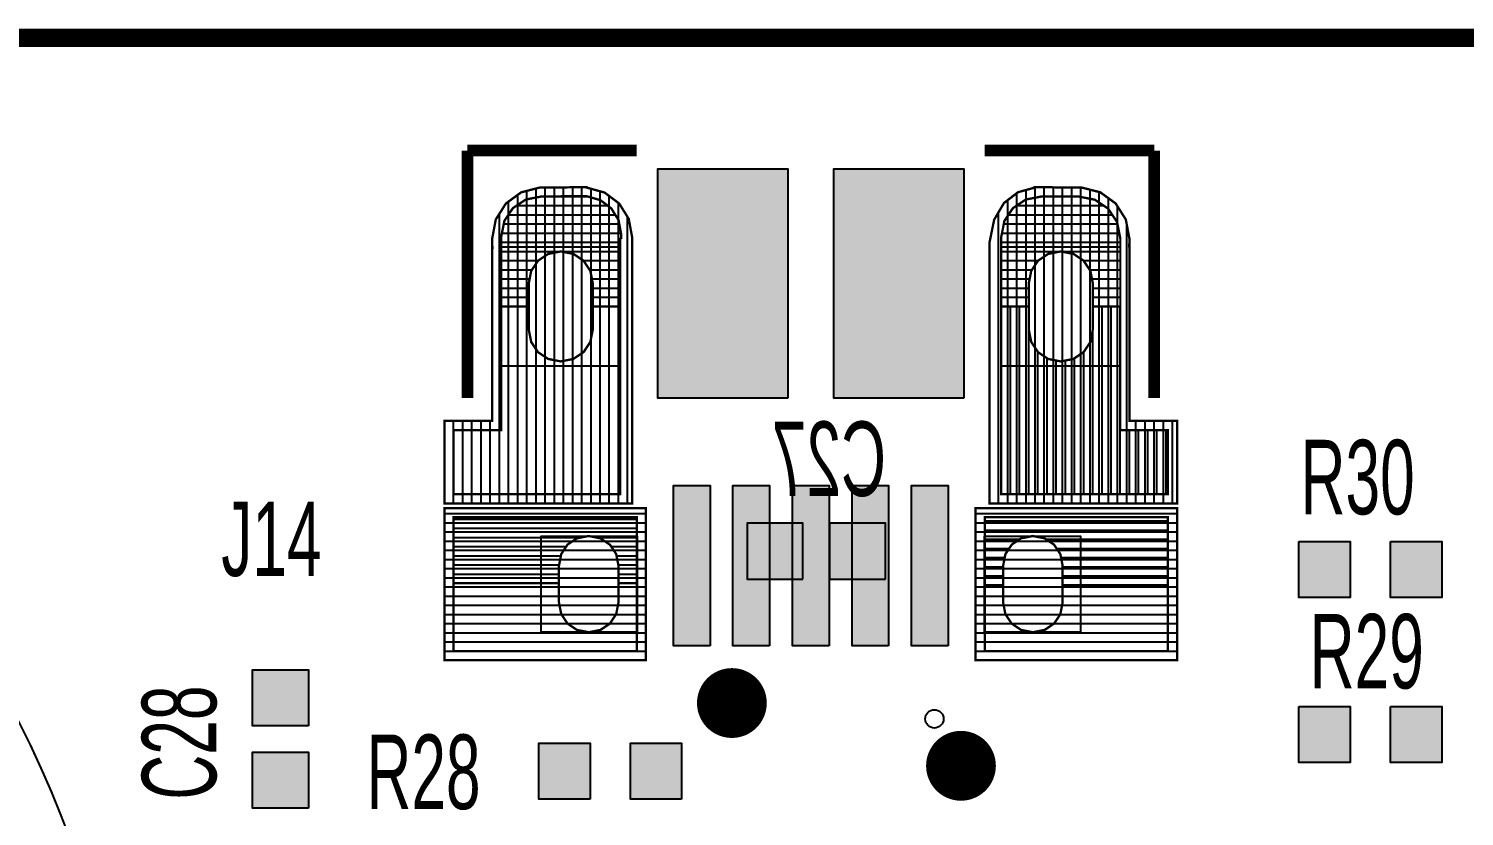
# Model space of a CAD drawing. Header units: inches. Extents: x -3.33 to 3.32, y -1.57 to 1.57.
# Drawn here: x 0.732 to 1.349, y 1.215 to 1.554 of the extents above; entities that cross this region are included whole.
import ezdxf

# ---------------------------------------------------------------- set-up
doc = ezdxf.new("R2010")
doc.units = ezdxf.units.IN
doc.layers.get('0').update_dxf_attribs({"linetype": 'CONTINUOUS'})

# ---------------------------------------------------------------- blocks, each defined once
blk = doc.blocks.new('RPAD')
blk.add_trace([(-0.5, -0.5), (-0.5, 0.5), (0.5, -0.5), (0.5, 0.5)])
blk = doc.blocks.new('EPAD')
at = {"const_width": 0.5}
blk.add_lwpolyline([(-0.25, 0, 1), (0.25, 0, 1)], format="xyb", close=True, dxfattribs=at)

msp = doc.modelspace()

# ---------------------------------------------------------------- linework, layer by layer
for points, const_width in [([(-3.329429, -1.564587), (3.31624, -1.564587), (3.31624, 1.549587), (-3.329429, 1.549587), (-3.329429, -1.564587)], 0.007874), ([(-3.329429, -1.564587), (3.31624, -1.564587), (3.31624, 1.549587), (-3.329429, 1.549587), (-3.329429, -1.564587)], 0.007874), ([(-3.329429, -1.564587), (3.31624, -1.564587), (3.31624, 1.549587), (-3.329429, 1.549587), (-3.329429, -1.564587)], 0.007874), ([(0.920177, 1.394862), (0.920177, 1.501161)], 0.005), ([(0.920177, 1.501161), (0.993012, 1.501161)], 0.005), ([(0.920177, 1.394862), (0.920177, 1.501161)], 0.005), ([(0.920177, 1.501161), (0.993012, 1.501161)], 0.005), ([(0.920177, 1.394862), (0.920177, 1.501161)], 0.005), ([(0.920177, 1.501161), (0.993012, 1.501161)], 0.005), ([(1.215453, 1.501161), (1.142618, 1.501161)], 0.005), ([(1.215453, 1.501161), (1.142618, 1.501161)], 0.005), ([(1.215453, 1.501161), (1.142618, 1.501161)], 0.005), ([(1.215453, 1.394862), (1.215453, 1.501161)], 0.005), ([(1.215453, 1.394862), (1.215453, 1.501161)], 0.005), ([(1.215453, 1.394862), (1.215453, 1.501161)], 0.005), ([(0.910335, 1.349587), (0.991043, 1.349587), (0.990954, 1.461798), (0.991043, 1.46376), (0.989553, 1.471828), (0.985428, 1.478465), (0.979188, 1.483141), (0.971352, 1.485324), (0.971358, 1.485413), (0.951539, 1.485362), (0.943311, 1.483241), (0.936739, 1.478456), (0.932383, 1.471575), (0.930807, 1.463169), (0.930859, 1.461657), (0.930807, 1.461791), (0.930807, 1.38502), (0.910335, 1.38502), (0.910335, 1.349587)], 0.001), ([(0.910335, 1.349587), (0.991043, 1.349587), (0.990954, 1.461798), (0.991043, 1.46376), (0.989553, 1.471828), (0.985428, 1.478465), (0.979188, 1.483141), (0.971352, 1.485324), (0.971358, 1.485413), (0.951539, 1.485362), (0.943311, 1.483241), (0.936739, 1.478456), (0.932383, 1.471575), (0.930807, 1.463169), (0.930859, 1.461657), (0.930807, 1.461791), (0.930807, 1.38502), (0.910335, 1.38502), (0.910335, 1.349587)], 0.001), ([(0.910335, 1.349587), (0.991043, 1.349587), (0.990954, 1.461798), (0.991043, 1.46376), (0.989553, 1.471828), (0.985428, 1.478465), (0.979188, 1.483141), (0.971352, 1.485324), (0.971358, 1.485413), (0.951539, 1.485362), (0.943311, 1.483241), (0.936739, 1.478456), (0.932383, 1.471575), (0.930807, 1.463169), (0.930859, 1.461657), (0.930807, 1.461791), (0.930807, 1.38502), (0.910335, 1.38502), (0.910335, 1.349587)], 0.001), ([(0.985925, 1.434232), (0.974114, 1.434232), (0.974114, 1.444075), (0.973051, 1.449498), (0.970131, 1.453871), (0.965758, 1.456791), (0.960335, 1.457854), (0.954912, 1.456791), (0.950538, 1.453871), (0.947618, 1.449498), (0.946555, 1.444075), (0.946555, 1.434232), (0.934744, 1.434232), (0.934744, 1.464244), (0.936107, 1.47103), (0.939783, 1.476499), (0.94527, 1.480148), (0.952067, 1.481476), (0.952067, 1.481476), (0.971368, 1.481597), (0.977321, 1.479909), (0.982059, 1.476336), (0.985189, 1.471279), (0.986319, 1.465138), (0.986243, 1.463553), (0.985925, 1.463366), (0.985925, 1.434232)], 0.001), ([(0.985925, 1.434232), (0.974114, 1.434232), (0.974114, 1.444075), (0.973051, 1.449498), (0.970131, 1.453871), (0.965758, 1.456791), (0.960335, 1.457854), (0.954912, 1.456791), (0.950538, 1.453871), (0.947618, 1.449498), (0.946555, 1.444075), (0.946555, 1.434232), (0.934744, 1.434232), (0.934744, 1.464244), (0.936107, 1.47103), (0.939783, 1.476499), (0.94527, 1.480148), (0.952067, 1.481476), (0.952067, 1.481476), (0.971368, 1.481597), (0.977321, 1.479909), (0.982059, 1.476336), (0.985189, 1.471279), (0.986319, 1.465138), (0.986243, 1.463553), (0.985925, 1.463366), (0.985925, 1.434232)], 0.001), ([(0.985925, 1.434232), (0.974114, 1.434232), (0.974114, 1.444075), (0.973051, 1.449498), (0.970131, 1.453871), (0.965758, 1.456791), (0.960335, 1.457854), (0.954912, 1.456791), (0.950538, 1.453871), (0.947618, 1.449498), (0.946555, 1.444075), (0.946555, 1.434232), (0.934744, 1.434232), (0.934744, 1.464244), (0.936107, 1.47103), (0.939783, 1.476499), (0.94527, 1.480148), (0.952067, 1.481476), (0.952067, 1.481476), (0.971368, 1.481597), (0.977321, 1.479909), (0.982059, 1.476336), (0.985189, 1.471279), (0.986319, 1.465138), (0.986243, 1.463553), (0.985925, 1.463366), (0.985925, 1.434232)], 0.001), ([(1.225295, 1.349587), (1.144587, 1.349587), (1.144672, 1.461835), (1.146643, 1.471481), (1.15086, 1.478659), (1.156894, 1.483297), (1.164315, 1.485328), (1.164272, 1.485413), (1.184053, 1.485364), (1.192294, 1.483254), (1.198879, 1.478469), (1.203243, 1.471583), (1.204823, 1.463169), (1.204774, 1.461695), (1.204823, 1.461791), (1.204823, 1.38502), (1.225295, 1.38502), (1.225295, 1.349587)], 0.001), ([(1.225295, 1.349587), (1.144587, 1.349587), (1.144672, 1.461835), (1.146643, 1.471481), (1.15086, 1.478659), (1.156894, 1.483297), (1.164315, 1.485328), (1.164272, 1.485413), (1.184053, 1.485364), (1.192294, 1.483254), (1.198879, 1.478469), (1.203243, 1.471583), (1.204823, 1.463169), (1.204774, 1.461695), (1.204823, 1.461791), (1.204823, 1.38502), (1.225295, 1.38502), (1.225295, 1.349587)], 0.001), ([(1.225295, 1.349587), (1.144587, 1.349587), (1.144672, 1.461835), (1.146643, 1.471481), (1.15086, 1.478659), (1.156894, 1.483297), (1.164315, 1.485328), (1.164272, 1.485413), (1.184053, 1.485364), (1.192294, 1.483254), (1.198879, 1.478469), (1.203243, 1.471583), (1.204823, 1.463169), (1.204774, 1.461695), (1.204823, 1.461791), (1.204823, 1.38502), (1.225295, 1.38502), (1.225295, 1.349587)], 0.001), ([(1.200886, 1.434232), (1.189075, 1.434232), (1.189075, 1.444075), (1.188012, 1.449498), (1.185092, 1.453871), (1.180718, 1.456791), (1.175295, 1.457854), (1.169872, 1.456791), (1.165499, 1.453871), (1.162579, 1.449498), (1.161516, 1.444075), (1.161516, 1.434232), (1.149705, 1.434232), (1.149705, 1.464154), (1.151041, 1.470971), (1.154712, 1.476469), (1.16021, 1.48014), (1.167028, 1.481476), (1.182776, 1.481476), (1.189903, 1.480079), (1.195651, 1.476241), (1.199489, 1.470494), (1.200886, 1.463366), (1.200886, 1.434232)], 0.001), ([(1.200886, 1.434232), (1.189075, 1.434232), (1.189075, 1.444075), (1.188012, 1.449498), (1.185092, 1.453871), (1.180718, 1.456791), (1.175295, 1.457854), (1.169872, 1.456791), (1.165499, 1.453871), (1.162579, 1.449498), (1.161516, 1.444075), (1.161516, 1.434232), (1.149705, 1.434232), (1.149705, 1.464154), (1.151041, 1.470971), (1.154712, 1.476469), (1.16021, 1.48014), (1.167028, 1.481476), (1.182776, 1.481476), (1.189903, 1.480079), (1.195651, 1.476241), (1.199489, 1.470494), (1.200886, 1.463366), (1.200886, 1.434232)], 0.001), ([(1.200886, 1.434232), (1.189075, 1.434232), (1.189075, 1.444075), (1.188012, 1.449498), (1.185092, 1.453871), (1.180718, 1.456791), (1.175295, 1.457854), (1.169872, 1.456791), (1.165499, 1.453871), (1.162579, 1.449498), (1.161516, 1.444075), (1.161516, 1.434232), (1.149705, 1.434232), (1.149705, 1.464154), (1.151041, 1.470971), (1.154712, 1.476469), (1.16021, 1.48014), (1.167028, 1.481476), (1.182776, 1.481476), (1.189903, 1.480079), (1.195651, 1.476241), (1.199489, 1.470494), (1.200886, 1.463366), (1.200886, 1.434232)], 0.001), ([(0.914272, 1.353524), (0.985925, 1.353524), (0.985925, 1.434232), (0.974114, 1.434232), (0.974114, 1.42439), (0.973051, 1.418967), (0.970131, 1.414593), (0.965758, 1.411673), (0.960335, 1.41061), (0.954912, 1.411673), (0.950538, 1.414593), (0.947618, 1.418967), (0.946555, 1.42439), (0.946555, 1.434232), (0.934744, 1.434232), (0.934744, 1.381083), (0.914272, 1.381083), (0.914272, 1.353524)], 0.001), ([(0.914272, 1.353524), (0.985925, 1.353524), (0.985925, 1.434232), (0.974114, 1.434232), (0.974114, 1.42439), (0.973051, 1.418967), (0.970131, 1.414593), (0.965758, 1.411673), (0.960335, 1.41061), (0.954912, 1.411673), (0.950538, 1.414593), (0.947618, 1.418967), (0.946555, 1.42439), (0.946555, 1.434232), (0.934744, 1.434232), (0.934744, 1.381083), (0.914272, 1.381083), (0.914272, 1.353524)], 0.001), ([(0.914272, 1.353524), (0.985925, 1.353524), (0.985925, 1.434232), (0.974114, 1.434232), (0.974114, 1.42439), (0.973051, 1.418967), (0.970131, 1.414593), (0.965758, 1.411673), (0.960335, 1.41061), (0.954912, 1.411673), (0.950538, 1.414593), (0.947618, 1.418967), (0.946555, 1.42439), (0.946555, 1.434232), (0.934744, 1.434232), (0.934744, 1.381083), (0.914272, 1.381083), (0.914272, 1.353524)], 0.001), ([(1.221358, 1.353524), (1.149705, 1.353524), (1.149705, 1.434232), (1.161516, 1.434232), (1.161516, 1.42439), (1.162579, 1.418967), (1.165499, 1.414593), (1.169872, 1.411673), (1.175295, 1.41061), (1.180718, 1.411673), (1.185092, 1.414593), (1.188012, 1.418967), (1.189075, 1.42439), (1.189075, 1.434232), (1.200886, 1.434232), (1.200886, 1.381083), (1.221358, 1.381083), (1.221358, 1.353524)], 0.001), ([(1.221358, 1.353524), (1.149705, 1.353524), (1.149705, 1.434232), (1.161516, 1.434232), (1.161516, 1.42439), (1.162579, 1.418967), (1.165499, 1.414593), (1.169872, 1.411673), (1.175295, 1.41061), (1.180718, 1.411673), (1.185092, 1.414593), (1.188012, 1.418967), (1.189075, 1.42439), (1.189075, 1.434232), (1.200886, 1.434232), (1.200886, 1.381083), (1.221358, 1.381083), (1.221358, 1.353524)], 0.001), ([(1.221358, 1.353524), (1.149705, 1.353524), (1.149705, 1.434232), (1.161516, 1.434232), (1.161516, 1.42439), (1.162579, 1.418967), (1.165499, 1.414593), (1.169872, 1.411673), (1.175295, 1.41061), (1.180718, 1.411673), (1.185092, 1.414593), (1.188012, 1.418967), (1.189075, 1.42439), (1.189075, 1.434232), (1.200886, 1.434232), (1.200886, 1.381083), (1.221358, 1.381083), (1.221358, 1.353524)], 0.001), ([(0.910335, 1.282264), (0.996949, 1.282264), (0.996949, 1.347618), (0.910335, 1.347618), (0.910335, 1.282264)], 0.001), ([(0.910335, 1.282264), (0.996949, 1.282264), (0.996949, 1.347618), (0.910335, 1.347618), (0.910335, 1.282264)], 0.001), ([(0.910335, 1.282264), (0.996949, 1.282264), (0.996949, 1.347618), (0.910335, 1.347618), (0.910335, 1.282264)], 0.001), ([(1.138681, 1.282264), (1.225295, 1.282264), (1.225295, 1.347618), (1.138681, 1.347618), (1.138681, 1.282264)], 0.001), ([(1.138681, 1.282264), (1.225295, 1.282264), (1.225295, 1.347618), (1.138681, 1.347618), (1.138681, 1.282264)], 0.001), ([(1.138681, 1.282264), (1.225295, 1.282264), (1.225295, 1.347618), (1.138681, 1.347618), (1.138681, 1.282264)], 0.001), ([(0.914272, 1.343681), (0.993012, 1.343681), (0.993012, 1.315335), (0.985138, 1.315335), (0.985138, 1.322815), (0.984151, 1.327851), (0.981439, 1.331912), (0.977378, 1.334623), (0.972343, 1.33561), (0.967307, 1.334623), (0.963246, 1.331912), (0.960534, 1.327851), (0.959547, 1.322815), (0.959547, 1.315335), (0.914272, 1.315335), (0.914272, 1.343681)], 0.001), ([(0.914272, 1.343681), (0.993012, 1.343681), (0.993012, 1.315335), (0.985138, 1.315335), (0.985138, 1.322815), (0.984151, 1.327851), (0.981439, 1.331912), (0.977378, 1.334623), (0.972343, 1.33561), (0.967307, 1.334623), (0.963246, 1.331912), (0.960534, 1.327851), (0.959547, 1.322815), (0.959547, 1.315335), (0.914272, 1.315335), (0.914272, 1.343681)], 0.001), ([(0.914272, 1.343681), (0.993012, 1.343681), (0.993012, 1.315335), (0.985138, 1.315335), (0.985138, 1.322815), (0.984151, 1.327851), (0.981439, 1.331912), (0.977378, 1.334623), (0.972343, 1.33561), (0.967307, 1.334623), (0.963246, 1.331912), (0.960534, 1.327851), (0.959547, 1.322815), (0.959547, 1.315335), (0.914272, 1.315335), (0.914272, 1.343681)], 0.001), ([(1.221358, 1.343681), (1.142618, 1.343681), (1.142618, 1.314547), (1.150492, 1.314547), (1.150492, 1.322815), (1.151479, 1.327851), (1.154191, 1.331912), (1.158252, 1.334623), (1.163287, 1.33561), (1.168323, 1.334623), (1.172384, 1.331912), (1.175096, 1.327851), (1.176083, 1.322815), (1.176083, 1.314547), (1.221358, 1.314547), (1.221358, 1.343681)], 0.001), ([(1.221358, 1.343681), (1.142618, 1.343681), (1.142618, 1.314547), (1.150492, 1.314547), (1.150492, 1.322815), (1.151479, 1.327851), (1.154191, 1.331912), (1.158252, 1.334623), (1.163287, 1.33561), (1.168323, 1.334623), (1.172384, 1.331912), (1.175096, 1.327851), (1.176083, 1.322815), (1.176083, 1.314547), (1.221358, 1.314547), (1.221358, 1.343681)], 0.001), ([(1.221358, 1.343681), (1.142618, 1.343681), (1.142618, 1.314547), (1.150492, 1.314547), (1.150492, 1.322815), (1.151479, 1.327851), (1.154191, 1.331912), (1.158252, 1.334623), (1.163287, 1.33561), (1.168323, 1.334623), (1.172384, 1.331912), (1.175096, 1.327851), (1.176083, 1.322815), (1.176083, 1.314547), (1.221358, 1.314547), (1.221358, 1.343681)], 0.001), ([(0.914272, 1.286201), (0.993012, 1.286201), (0.993012, 1.315335), (0.985138, 1.315335), (0.985138, 1.307067), (0.984151, 1.302031), (0.981439, 1.29797), (0.977378, 1.295259), (0.972343, 1.294272), (0.967307, 1.295259), (0.963246, 1.29797), (0.960534, 1.302031), (0.959547, 1.307067), (0.959547, 1.315335), (0.914272, 1.315335), (0.914272, 1.286201)], 0.001), ([(0.914272, 1.286201), (0.993012, 1.286201), (0.993012, 1.315335), (0.985138, 1.315335), (0.985138, 1.307067), (0.984151, 1.302031), (0.981439, 1.29797), (0.977378, 1.295259), (0.972343, 1.294272), (0.967307, 1.295259), (0.963246, 1.29797), (0.960534, 1.302031), (0.959547, 1.307067), (0.959547, 1.315335), (0.914272, 1.315335), (0.914272, 1.286201)], 0.001), ([(0.914272, 1.286201), (0.993012, 1.286201), (0.993012, 1.315335), (0.985138, 1.315335), (0.985138, 1.307067), (0.984151, 1.302031), (0.981439, 1.29797), (0.977378, 1.295259), (0.972343, 1.294272), (0.967307, 1.295259), (0.963246, 1.29797), (0.960534, 1.302031), (0.959547, 1.307067), (0.959547, 1.315335), (0.914272, 1.315335), (0.914272, 1.286201)], 0.001), ([(1.221358, 1.286201), (1.142618, 1.286201), (1.142618, 1.314547), (1.150492, 1.314547), (1.150492, 1.307067), (1.151479, 1.302031), (1.154191, 1.29797), (1.158252, 1.295259), (1.163287, 1.294272), (1.168323, 1.295259), (1.172384, 1.29797), (1.175096, 1.302031), (1.176083, 1.307067), (1.176083, 1.314547), (1.221358, 1.314547), (1.221358, 1.286201)], 0.001), ([(1.221358, 1.286201), (1.142618, 1.286201), (1.142618, 1.314547), (1.150492, 1.314547), (1.150492, 1.307067), (1.151479, 1.302031), (1.154191, 1.29797), (1.158252, 1.295259), (1.163287, 1.294272), (1.168323, 1.295259), (1.172384, 1.29797), (1.175096, 1.302031), (1.176083, 1.307067), (1.176083, 1.314547), (1.221358, 1.314547), (1.221358, 1.286201)], 0.001), ([(1.221358, 1.286201), (1.142618, 1.286201), (1.142618, 1.314547), (1.150492, 1.314547), (1.150492, 1.307067), (1.151479, 1.302031), (1.154191, 1.29797), (1.158252, 1.295259), (1.163287, 1.294272), (1.168323, 1.295259), (1.172384, 1.29797), (1.175096, 1.302031), (1.176083, 1.307067), (1.176083, 1.314547), (1.221358, 1.314547), (1.221358, 1.286201)], 0.001)]:
    msp.add_lwpolyline(points, dxfattribs=dict(const_width=const_width))
for points in [[(1.057972, 1.394862), (1.002067, 1.394862), (1.002067, 1.493287), (1.057972, 1.493287), (1.057972, 1.394862)], [(1.133563, 1.394862), (1.077657, 1.394862), (1.077657, 1.493287), (1.133563, 1.493287), (1.133563, 1.394862)], [(0.985925, 1.408642), (0.934744, 1.408642), (0.934744, 1.459823), (0.985925, 1.459823), (0.985925, 1.408642)], [(1.200886, 1.408642), (1.149705, 1.408642), (1.149705, 1.459823), (1.200886, 1.459823), (1.200886, 1.408642)], [(1.024508, 1.288366), (1.00876, 1.288366), (1.00876, 1.357264), (1.024508, 1.357264), (1.024508, 1.288366)], [(1.050098, 1.288366), (1.03435, 1.288366), (1.03435, 1.357264), (1.050098, 1.357264), (1.050098, 1.288366)], [(1.075689, 1.288366), (1.059941, 1.288366), (1.059941, 1.357264), (1.075689, 1.357264), (1.075689, 1.288366)], [(1.10128, 1.288366), (1.085531, 1.288366), (1.085531, 1.357264), (1.10128, 1.357264), (1.10128, 1.288366)], [(1.12687, 1.288366), (1.111122, 1.288366), (1.111122, 1.357264), (1.12687, 1.357264), (1.12687, 1.288366)], [(1.064461, 1.317114), (1.064461, 1.341114), (1.040461, 1.341114), (1.040461, 1.317114), (1.064461, 1.317114)], [(1.099894, 1.317114), (1.099894, 1.341114), (1.075894, 1.341114), (1.075894, 1.317114), (1.099894, 1.317114)], [(0.993209, 1.294272), (0.95187, 1.294272), (0.95187, 1.33561), (0.993209, 1.33561), (0.993209, 1.294272)], [(1.18376, 1.294272), (1.142421, 1.294272), (1.142421, 1.33561), (1.18376, 1.33561), (1.18376, 1.294272)], [(1.277681, 1.33324), (1.299681, 1.33324), (1.299681, 1.30924), (1.277681, 1.30924), (1.277681, 1.33324)], [(1.317051, 1.33324), (1.339051, 1.33324), (1.339051, 1.30924), (1.317051, 1.30924), (1.317051, 1.33324)], [(0.851862, 1.254122), (0.827862, 1.254122), (0.827862, 1.278122), (0.851862, 1.278122), (0.851862, 1.254122)], [(1.277681, 1.262374), (1.299681, 1.262374), (1.299681, 1.238374), (1.277681, 1.238374), (1.277681, 1.262374)], [(1.317051, 1.262374), (1.339051, 1.262374), (1.339051, 1.238374), (1.317051, 1.238374), (1.317051, 1.262374)], [(0.851862, 1.218689), (0.827862, 1.218689), (0.827862, 1.242689), (0.851862, 1.242689), (0.851862, 1.218689)], [(0.972909, 1.222626), (0.950909, 1.222626), (0.950909, 1.246626), (0.972909, 1.246626), (0.972909, 1.222626)], [(1.01228, 1.222626), (0.99028, 1.222626), (0.99028, 1.246626), (1.01228, 1.246626), (1.01228, 1.222626)]]:
    msp.add_lwpolyline(points, close=True)
for points in [[(0.941831, 1.349587), (0.941831, 1.482163)], [(0.941831, 1.349587), (0.941831, 1.482163)], [(0.941831, 1.349587), (0.941831, 1.482163)], [(0.945768, 1.349587), (0.945768, 1.483874)], [(0.945768, 1.349587), (0.945768, 1.483874)], [(0.945768, 1.349587), (0.945768, 1.483874)], [(0.949705, 1.349587), (0.949705, 1.484889)], [(0.949705, 1.349587), (0.949705, 1.484889)], [(0.949705, 1.349587), (0.949705, 1.484889)], [(0.952067, 1.481476), (0.971793, 1.481476)], [(0.952067, 1.481476), (0.971793, 1.481476)], [(0.952067, 1.481476), (0.971793, 1.481476)], [(0.953642, 1.349587), (0.953642, 1.485367)], [(0.953642, 1.349587), (0.953642, 1.485367)], [(0.953642, 1.349587), (0.953642, 1.485367)], [(0.957579, 1.349587), (0.957579, 1.485377)], [(0.957579, 1.349587), (0.957579, 1.485377)], [(0.957579, 1.349587), (0.957579, 1.485377)], [(0.961516, 1.349587), (0.961516, 1.485387)], [(0.961516, 1.349587), (0.961516, 1.485387)], [(0.961516, 1.349587), (0.961516, 1.485387)], [(0.965453, 1.349587), (0.965453, 1.485398)], [(0.965453, 1.349587), (0.965453, 1.485398)], [(0.965453, 1.349587), (0.965453, 1.485398)], [(0.96939, 1.349587), (0.96939, 1.485408)], [(0.96939, 1.349587), (0.96939, 1.485408)], [(0.96939, 1.349587), (0.96939, 1.485408)], [(0.971368, 1.481597), (0.971368, 1.481597)], [(0.971368, 1.481597), (0.971368, 1.481597)], [(0.971368, 1.481597), (0.971368, 1.481597)], [(0.973327, 1.349587), (0.973327, 1.484774)], [(0.973327, 1.349587), (0.973327, 1.484774)], [(0.973327, 1.349587), (0.973327, 1.484774)], [(0.977264, 1.349587), (0.977264, 1.483676)], [(0.977264, 1.349587), (0.977264, 1.483676)], [(0.977264, 1.349587), (0.977264, 1.483676)], [(0.981201, 1.349587), (0.981201, 1.481632)], [(0.981201, 1.349587), (0.981201, 1.481632)], [(0.981201, 1.349587), (0.981201, 1.481632)], [(1.156398, 1.349587), (1.156398, 1.482915)], [(1.156398, 1.349587), (1.156398, 1.482915)], [(1.156398, 1.349587), (1.156398, 1.482915)], [(1.160335, 1.349587), (1.160335, 1.484238)], [(1.160335, 1.349587), (1.160335, 1.484238)], [(1.160335, 1.349587), (1.160335, 1.484238)], [(1.164272, 1.485413), (1.164272, 1.485413)], [(1.164272, 1.485413), (1.164272, 1.485413)], [(1.164272, 1.485413), (1.164272, 1.485413)], [(1.164272, 1.349587), (1.164272, 1.485315)], [(1.164272, 1.349587), (1.164272, 1.485315)], [(1.164272, 1.349587), (1.164272, 1.485315)], [(1.167028, 1.481476), (1.182776, 1.481476)], [(1.167028, 1.481476), (1.182776, 1.481476)], [(1.167028, 1.481476), (1.182776, 1.481476)], [(1.168209, 1.349587), (1.168209, 1.485404)], [(1.168209, 1.349587), (1.168209, 1.485404)], [(1.168209, 1.349587), (1.168209, 1.485404)], [(1.172146, 1.349587), (1.172146, 1.485394)], [(1.172146, 1.349587), (1.172146, 1.485394)], [(1.172146, 1.349587), (1.172146, 1.485394)], [(1.176083, 1.349587), (1.176083, 1.485384)], [(1.176083, 1.349587), (1.176083, 1.485384)], [(1.176083, 1.349587), (1.176083, 1.485384)], [(1.18002, 1.349587), (1.18002, 1.485374)], [(1.18002, 1.349587), (1.18002, 1.485374)], [(1.18002, 1.349587), (1.18002, 1.485374)], [(1.183957, 1.349587), (1.183957, 1.485364)], [(1.183957, 1.349587), (1.183957, 1.485364)], [(1.183957, 1.349587), (1.183957, 1.485364)], [(1.187894, 1.349587), (1.187894, 1.48438)], [(1.187894, 1.349587), (1.187894, 1.48438)], [(1.187894, 1.349587), (1.187894, 1.48438)], [(1.191831, 1.349587), (1.191831, 1.483372)], [(1.191831, 1.349587), (1.191831, 1.483372)], [(1.191831, 1.349587), (1.191831, 1.483372)], [(0.937894, 1.349587), (0.937894, 1.479296)], [(0.937894, 1.349587), (0.937894, 1.479296)], [(0.937894, 1.349587), (0.937894, 1.479296)], [(0.941346, 1.477539), (0.980463, 1.477539)], [(0.941346, 1.477539), (0.980463, 1.477539)], [(0.941346, 1.477539), (0.980463, 1.477539)], [(0.985138, 1.349587), (0.985138, 1.478683)], [(0.985138, 1.349587), (0.985138, 1.478683)], [(0.985138, 1.349587), (0.985138, 1.478683)], [(1.152461, 1.349587), (1.152461, 1.479889)], [(1.152461, 1.349587), (1.152461, 1.479889)], [(1.152461, 1.349587), (1.152461, 1.479889)], [(1.156315, 1.477539), (1.193707, 1.477539)], [(1.156315, 1.477539), (1.193707, 1.477539)], [(1.156315, 1.477539), (1.193707, 1.477539)], [(1.195768, 1.349587), (1.195768, 1.48073)], [(1.195768, 1.349587), (1.195768, 1.48073)], [(1.195768, 1.349587), (1.195768, 1.48073)], [(1.199705, 1.349587), (1.199705, 1.477166)], [(1.199705, 1.349587), (1.199705, 1.477166)], [(1.199705, 1.349587), (1.199705, 1.477166)], [(0.933957, 1.349587), (0.933957, 1.47406)], [(0.933957, 1.349587), (0.933957, 1.47406)], [(0.933957, 1.349587), (0.933957, 1.47406)], [(0.935833, 1.469665), (0.985485, 1.469665)], [(0.935833, 1.469665), (0.985485, 1.469665)], [(0.935833, 1.469665), (0.985485, 1.469665)], [(0.937835, 1.473602), (0.98375, 1.473602)], [(0.937835, 1.473602), (0.98375, 1.473602)], [(0.937835, 1.473602), (0.98375, 1.473602)], [(0.989075, 1.349587), (0.989075, 1.472597)], [(0.989075, 1.349587), (0.989075, 1.472597)], [(0.989075, 1.349587), (0.989075, 1.472597)], [(1.148524, 1.349587), (1.148524, 1.474682)], [(1.148524, 1.349587), (1.148524, 1.474682)], [(1.148524, 1.349587), (1.148524, 1.474682)], [(1.150785, 1.469665), (1.199651, 1.469665)], [(1.150785, 1.469665), (1.199651, 1.469665)], [(1.150785, 1.469665), (1.199651, 1.469665)], [(1.152798, 1.473602), (1.197413, 1.473602)], [(1.152798, 1.473602), (1.197413, 1.473602)], [(1.152798, 1.473602), (1.197413, 1.473602)], [(1.203642, 1.349587), (1.203642, 1.469459)], [(1.203642, 1.349587), (1.203642, 1.469459)], [(1.203642, 1.349587), (1.203642, 1.469459)], [(0.935042, 1.465728), (0.98621, 1.465728)], [(0.935042, 1.465728), (0.98621, 1.465728)], [(0.935042, 1.465728), (0.98621, 1.465728)], [(0.991043, 1.46376), (0.991043, 1.46376)], [(0.991043, 1.46376), (0.991043, 1.46376)], [(0.991043, 1.46376), (0.991043, 1.46376)], [(1.150013, 1.465728), (1.200422, 1.465728)], [(1.150013, 1.465728), (1.200422, 1.465728)], [(1.150013, 1.465728), (1.200422, 1.465728)], [(0.934744, 1.461791), (0.985925, 1.461791)], [(0.934744, 1.461791), (0.985925, 1.461791)], [(0.934744, 1.461791), (0.985925, 1.461791)], [(0.934744, 1.457854), (0.985925, 1.457854)], [(0.934744, 1.457854), (0.985925, 1.457854)], [(0.934744, 1.457854), (0.985925, 1.457854)], [(1.149705, 1.461791), (1.200886, 1.461791)], [(1.149705, 1.461791), (1.200886, 1.461791)], [(1.149705, 1.461791), (1.200886, 1.461791)], [(1.149705, 1.457854), (1.200886, 1.457854)], [(1.149705, 1.457854), (1.200886, 1.457854)], [(1.149705, 1.457854), (1.200886, 1.457854)], [(0.934744, 1.453917), (0.950607, 1.453917)], [(0.934744, 1.453917), (0.950607, 1.453917)], [(0.934744, 1.453917), (0.950607, 1.453917)], [(0.970062, 1.453917), (0.985925, 1.453917)], [(0.970062, 1.453917), (0.985925, 1.453917)], [(0.970062, 1.453917), (0.985925, 1.453917)], [(1.149705, 1.453917), (1.165568, 1.453917)], [(1.149705, 1.453917), (1.165568, 1.453917)], [(1.149705, 1.453917), (1.165568, 1.453917)], [(1.185022, 1.453917), (1.200886, 1.453917)], [(1.185022, 1.453917), (1.200886, 1.453917)], [(1.185022, 1.453917), (1.200886, 1.453917)], [(0.934744, 1.44998), (0.94794, 1.44998)], [(0.934744, 1.44998), (0.94794, 1.44998)], [(0.934744, 1.44998), (0.94794, 1.44998)], [(0.934744, 1.446043), (0.946941, 1.446043)], [(0.934744, 1.446043), (0.946941, 1.446043)], [(0.934744, 1.446043), (0.946941, 1.446043)], [(0.972729, 1.44998), (0.985925, 1.44998)], [(0.972729, 1.44998), (0.985925, 1.44998)], [(0.972729, 1.44998), (0.985925, 1.44998)], [(0.973728, 1.446043), (0.985925, 1.446043)], [(0.973728, 1.446043), (0.985925, 1.446043)], [(0.973728, 1.446043), (0.985925, 1.446043)], [(1.149705, 1.44998), (1.162901, 1.44998)], [(1.149705, 1.44998), (1.162901, 1.44998)], [(1.149705, 1.44998), (1.162901, 1.44998)], [(1.149705, 1.446043), (1.161902, 1.446043)], [(1.149705, 1.446043), (1.161902, 1.446043)], [(1.149705, 1.446043), (1.161902, 1.446043)], [(1.187689, 1.44998), (1.200886, 1.44998)], [(1.187689, 1.44998), (1.200886, 1.44998)], [(1.187689, 1.44998), (1.200886, 1.44998)], [(1.188689, 1.446043), (1.200886, 1.446043)], [(1.188689, 1.446043), (1.200886, 1.446043)], [(1.188689, 1.446043), (1.200886, 1.446043)], [(0.934744, 1.442106), (0.946555, 1.442106)], [(0.934744, 1.442106), (0.946555, 1.442106)], [(0.934744, 1.442106), (0.946555, 1.442106)], [(0.934744, 1.438169), (0.946555, 1.438169)], [(0.934744, 1.438169), (0.946555, 1.438169)], [(0.934744, 1.438169), (0.946555, 1.438169)], [(0.974114, 1.442106), (0.985925, 1.442106)], [(0.974114, 1.442106), (0.985925, 1.442106)], [(0.974114, 1.442106), (0.985925, 1.442106)], [(0.974114, 1.438169), (0.985925, 1.438169)], [(0.974114, 1.438169), (0.985925, 1.438169)], [(0.974114, 1.438169), (0.985925, 1.438169)], [(1.149705, 1.442106), (1.161516, 1.442106)], [(1.149705, 1.442106), (1.161516, 1.442106)], [(1.149705, 1.442106), (1.161516, 1.442106)], [(1.149705, 1.438169), (1.161516, 1.438169)], [(1.149705, 1.438169), (1.161516, 1.438169)], [(1.149705, 1.438169), (1.161516, 1.438169)], [(1.189075, 1.442106), (1.200886, 1.442106)], [(1.189075, 1.442106), (1.200886, 1.442106)], [(1.189075, 1.442106), (1.200886, 1.442106)], [(1.189075, 1.438169), (1.200886, 1.438169)], [(1.189075, 1.438169), (1.200886, 1.438169)], [(1.189075, 1.438169), (1.200886, 1.438169)], [(0.934744, 1.434232), (0.946555, 1.434232)], [(0.934744, 1.434232), (0.946555, 1.434232)], [(0.934744, 1.434232), (0.946555, 1.434232)], [(0.937894, 1.353524), (0.937894, 1.434232)], [(0.937894, 1.353524), (0.937894, 1.434232)], [(0.937894, 1.353524), (0.937894, 1.434232)], [(0.941831, 1.353524), (0.941831, 1.434232)], [(0.941831, 1.353524), (0.941831, 1.434232)], [(0.941831, 1.353524), (0.941831, 1.434232)], [(0.945768, 1.353524), (0.945768, 1.434232)], [(0.945768, 1.353524), (0.945768, 1.434232)], [(0.945768, 1.353524), (0.945768, 1.434232)], [(0.974114, 1.434232), (0.985925, 1.434232)], [(0.974114, 1.434232), (0.985925, 1.434232)], [(0.974114, 1.434232), (0.985925, 1.434232)], [(0.977264, 1.353524), (0.977264, 1.434232)], [(0.977264, 1.353524), (0.977264, 1.434232)], [(0.977264, 1.353524), (0.977264, 1.434232)], [(0.981201, 1.353524), (0.981201, 1.434232)], [(0.981201, 1.353524), (0.981201, 1.434232)], [(0.981201, 1.353524), (0.981201, 1.434232)], [(0.985138, 1.353524), (0.985138, 1.434232)], [(0.985138, 1.353524), (0.985138, 1.434232)], [(0.985138, 1.353524), (0.985138, 1.434232)], [(0.985925, 1.353524), (0.985925, 1.434232)], [(0.985925, 1.353524), (0.985925, 1.434232)], [(0.985925, 1.353524), (0.985925, 1.434232)], [(1.149705, 1.353524), (1.149705, 1.434232)], [(1.149705, 1.434232), (1.161516, 1.434232)], [(1.149705, 1.353524), (1.149705, 1.434232)], [(1.149705, 1.434232), (1.161516, 1.434232)], [(1.149705, 1.353524), (1.149705, 1.434232)], [(1.149705, 1.434232), (1.161516, 1.434232)], [(1.153642, 1.353524), (1.153642, 1.434232)], [(1.153642, 1.353524), (1.153642, 1.434232)], [(1.153642, 1.353524), (1.153642, 1.434232)], [(1.157579, 1.353524), (1.157579, 1.434232)], [(1.157579, 1.353524), (1.157579, 1.434232)], [(1.157579, 1.353524), (1.157579, 1.434232)], [(1.161516, 1.353524), (1.161516, 1.434232)], [(1.161516, 1.353524), (1.161516, 1.434232)], [(1.161516, 1.353524), (1.161516, 1.434232)], [(1.189075, 1.353524), (1.189075, 1.434232)], [(1.189075, 1.434232), (1.200886, 1.434232)], [(1.189075, 1.353524), (1.189075, 1.434232)], [(1.189075, 1.434232), (1.200886, 1.434232)], [(1.189075, 1.353524), (1.189075, 1.434232)], [(1.189075, 1.434232), (1.200886, 1.434232)], [(1.193012, 1.353524), (1.193012, 1.434232)], [(1.193012, 1.353524), (1.193012, 1.434232)], [(1.193012, 1.353524), (1.193012, 1.434232)], [(1.196949, 1.353524), (1.196949, 1.434232)], [(1.196949, 1.353524), (1.196949, 1.434232)], [(1.196949, 1.353524), (1.196949, 1.434232)], [(1.200886, 1.353524), (1.200886, 1.434232)], [(1.200886, 1.353524), (1.200886, 1.434232)], [(1.200886, 1.353524), (1.200886, 1.434232)], [(0.973327, 1.353524), (0.973327, 1.420373)], [(0.973327, 1.353524), (0.973327, 1.420373)], [(0.973327, 1.353524), (0.973327, 1.420373)], [(0.949705, 1.353524), (0.949705, 1.415841)], [(0.949705, 1.353524), (0.949705, 1.415841)], [(0.949705, 1.353524), (0.949705, 1.415841)], [(0.96939, 1.353524), (0.96939, 1.414098)], [(0.96939, 1.353524), (0.96939, 1.414098)], [(0.96939, 1.353524), (0.96939, 1.414098)], [(1.165453, 1.353524), (1.165453, 1.414662)], [(1.165453, 1.353524), (1.165453, 1.414662)], [(1.165453, 1.353524), (1.165453, 1.414662)], [(1.185138, 1.353524), (1.185138, 1.414662)], [(1.185138, 1.353524), (1.185138, 1.414662)], [(1.185138, 1.353524), (1.185138, 1.414662)], [(0.953642, 1.353524), (0.953642, 1.412521)], [(0.953642, 1.353524), (0.953642, 1.412521)], [(0.953642, 1.353524), (0.953642, 1.412521)], [(0.957579, 1.353524), (0.957579, 1.41115)], [(0.957579, 1.353524), (0.957579, 1.41115)], [(0.957579, 1.353524), (0.957579, 1.41115)], [(0.961516, 1.353524), (0.961516, 1.410842)], [(0.961516, 1.353524), (0.961516, 1.410842)], [(0.961516, 1.353524), (0.961516, 1.410842)], [(0.965453, 1.353524), (0.965453, 1.411613)], [(0.965453, 1.353524), (0.965453, 1.411613)], [(0.965453, 1.353524), (0.965453, 1.411613)], [(1.16939, 1.353524), (1.16939, 1.411995)], [(1.16939, 1.353524), (1.16939, 1.411995)], [(1.16939, 1.353524), (1.16939, 1.411995)], [(1.173327, 1.353524), (1.173327, 1.410996)], [(1.173327, 1.353524), (1.173327, 1.410996)], [(1.173327, 1.353524), (1.173327, 1.410996)], [(1.177264, 1.353524), (1.177264, 1.410996)], [(1.177264, 1.353524), (1.177264, 1.410996)], [(1.177264, 1.353524), (1.177264, 1.410996)], [(1.181201, 1.353524), (1.181201, 1.411995)], [(1.181201, 1.353524), (1.181201, 1.411995)], [(1.181201, 1.353524), (1.181201, 1.411995)], [(0.910335, 1.349587), (0.910335, 1.38502)], [(0.910335, 1.349587), (0.910335, 1.38502)], [(0.910335, 1.349587), (0.910335, 1.38502)], [(0.914272, 1.349587), (0.914272, 1.38502)], [(0.914272, 1.349587), (0.914272, 1.38502)], [(0.914272, 1.349587), (0.914272, 1.38502)], [(0.918209, 1.349587), (0.918209, 1.38502)], [(0.918209, 1.349587), (0.918209, 1.38502)], [(0.918209, 1.349587), (0.918209, 1.38502)], [(0.922146, 1.349587), (0.922146, 1.38502)], [(0.922146, 1.349587), (0.922146, 1.38502)], [(0.922146, 1.349587), (0.922146, 1.38502)], [(0.926083, 1.349587), (0.926083, 1.38502)], [(0.926083, 1.349587), (0.926083, 1.38502)], [(0.926083, 1.349587), (0.926083, 1.38502)], [(0.93002, 1.349587), (0.93002, 1.38502)], [(0.93002, 1.349587), (0.93002, 1.38502)], [(0.93002, 1.349587), (0.93002, 1.38502)], [(1.207579, 1.349587), (1.207579, 1.38502)], [(1.207579, 1.349587), (1.207579, 1.38502)], [(1.207579, 1.349587), (1.207579, 1.38502)], [(1.211516, 1.349587), (1.211516, 1.38502)], [(1.211516, 1.349587), (1.211516, 1.38502)], [(1.211516, 1.349587), (1.211516, 1.38502)], [(1.215453, 1.349587), (1.215453, 1.38502)], [(1.215453, 1.349587), (1.215453, 1.38502)], [(1.215453, 1.349587), (1.215453, 1.38502)], [(1.21939, 1.349587), (1.21939, 1.38502)], [(1.21939, 1.349587), (1.21939, 1.38502)], [(1.21939, 1.349587), (1.21939, 1.38502)], [(1.223327, 1.349587), (1.223327, 1.38502)], [(1.223327, 1.349587), (1.223327, 1.38502)], [(1.223327, 1.349587), (1.223327, 1.38502)], [(1.225295, 1.349587), (1.225295, 1.38502)], [(1.225295, 1.349587), (1.225295, 1.38502)], [(1.225295, 1.349587), (1.225295, 1.38502)], [(0.914272, 1.353524), (0.914272, 1.381083)], [(0.914272, 1.353524), (0.914272, 1.381083)], [(0.914272, 1.353524), (0.914272, 1.381083)], [(0.918209, 1.353524), (0.918209, 1.381083)], [(0.918209, 1.353524), (0.918209, 1.381083)], [(0.918209, 1.353524), (0.918209, 1.381083)], [(0.922146, 1.353524), (0.922146, 1.381083)], [(0.922146, 1.353524), (0.922146, 1.381083)], [(0.922146, 1.353524), (0.922146, 1.381083)], [(0.926083, 1.353524), (0.926083, 1.381083)], [(0.926083, 1.353524), (0.926083, 1.381083)], [(0.926083, 1.353524), (0.926083, 1.381083)], [(0.93002, 1.353524), (0.93002, 1.381083)], [(0.93002, 1.353524), (0.93002, 1.381083)], [(0.93002, 1.353524), (0.93002, 1.381083)], [(0.933957, 1.353524), (0.933957, 1.381083)], [(0.933957, 1.353524), (0.933957, 1.381083)], [(0.933957, 1.353524), (0.933957, 1.381083)], [(1.204823, 1.353524), (1.204823, 1.381083)], [(1.204823, 1.353524), (1.204823, 1.381083)], [(1.204823, 1.353524), (1.204823, 1.381083)], [(1.20876, 1.353524), (1.20876, 1.381083)], [(1.20876, 1.353524), (1.20876, 1.381083)], [(1.20876, 1.353524), (1.20876, 1.381083)], [(1.212697, 1.353524), (1.212697, 1.381083)], [(1.212697, 1.353524), (1.212697, 1.381083)], [(1.212697, 1.353524), (1.212697, 1.381083)], [(1.216634, 1.353524), (1.216634, 1.381083)], [(1.216634, 1.353524), (1.216634, 1.381083)], [(1.216634, 1.353524), (1.216634, 1.381083)], [(1.220571, 1.353524), (1.220571, 1.381083)], [(1.220571, 1.353524), (1.220571, 1.381083)], [(1.220571, 1.353524), (1.220571, 1.381083)], [(1.221358, 1.353524), (1.221358, 1.381083)], [(1.221358, 1.353524), (1.221358, 1.381083)], [(1.221358, 1.353524), (1.221358, 1.381083)], [(0.910335, 1.347618), (0.996949, 1.347618)], [(0.910335, 1.347618), (0.996949, 1.347618)], [(0.910335, 1.347618), (0.996949, 1.347618)], [(0.991043, 1.349587), (0.991043, 1.349587)], [(0.991043, 1.349587), (0.991043, 1.349587)], [(0.991043, 1.349587), (0.991043, 1.349587)], [(1.138681, 1.347618), (1.225295, 1.347618)], [(1.138681, 1.347618), (1.225295, 1.347618)], [(1.138681, 1.347618), (1.225295, 1.347618)], [(1.144587, 1.349587), (1.144587, 1.349587)], [(1.144587, 1.349587), (1.144587, 1.349587)], [(1.144587, 1.349587), (1.144587, 1.349587)], [(0.910335, 1.345256), (0.996949, 1.345256)], [(0.910335, 1.345256), (0.996949, 1.345256)], [(0.910335, 1.345256), (0.996949, 1.345256)], [(0.910335, 1.341319), (0.996949, 1.341319)], [(0.910335, 1.341319), (0.996949, 1.341319)], [(0.910335, 1.341319), (0.996949, 1.341319)], [(0.914272, 1.343681), (0.993012, 1.343681)], [(0.914272, 1.343681), (0.993012, 1.343681)], [(0.914272, 1.343681), (0.993012, 1.343681)], [(0.914272, 1.342894), (0.993012, 1.342894)], [(0.914272, 1.342894), (0.993012, 1.342894)], [(0.914272, 1.342894), (0.993012, 1.342894)], [(1.138681, 1.345256), (1.225295, 1.345256)], [(1.138681, 1.345256), (1.225295, 1.345256)], [(1.138681, 1.345256), (1.225295, 1.345256)], [(1.138681, 1.341319), (1.225295, 1.341319)], [(1.138681, 1.341319), (1.225295, 1.341319)], [(1.138681, 1.341319), (1.225295, 1.341319)], [(1.142618, 1.343681), (1.221358, 1.343681)], [(1.142618, 1.343681), (1.221358, 1.343681)], [(1.142618, 1.343681), (1.221358, 1.343681)], [(1.142618, 1.342106), (1.221358, 1.342106)], [(1.142618, 1.342106), (1.221358, 1.342106)], [(1.142618, 1.342106), (1.221358, 1.342106)], [(0.910335, 1.337382), (0.996949, 1.337382)], [(0.910335, 1.337382), (0.996949, 1.337382)], [(0.910335, 1.337382), (0.996949, 1.337382)], [(0.910335, 1.333445), (0.996949, 1.333445)], [(0.910335, 1.333445), (0.996949, 1.333445)], [(0.910335, 1.333445), (0.996949, 1.333445)], [(0.914272, 1.338957), (0.993012, 1.338957)], [(0.914272, 1.338957), (0.993012, 1.338957)], [(0.914272, 1.338957), (0.993012, 1.338957)], [(0.914272, 1.33502), (0.96933, 1.33502)], [(0.914272, 1.33502), (0.96933, 1.33502)], [(0.914272, 1.33502), (0.96933, 1.33502)], [(0.975356, 1.33502), (0.993012, 1.33502)], [(0.975356, 1.33502), (0.993012, 1.33502)], [(0.975356, 1.33502), (0.993012, 1.33502)], [(1.138681, 1.337382), (1.225295, 1.337382)], [(1.138681, 1.337382), (1.225295, 1.337382)], [(1.138681, 1.337382), (1.225295, 1.337382)], [(1.138681, 1.333445), (1.225295, 1.333445)], [(1.138681, 1.333445), (1.225295, 1.333445)], [(1.138681, 1.333445), (1.225295, 1.333445)], [(1.142618, 1.338169), (1.221358, 1.338169)], [(1.142618, 1.338169), (1.221358, 1.338169)], [(1.142618, 1.338169), (1.221358, 1.338169)], [(1.142618, 1.334232), (1.157666, 1.334232)], [(1.142618, 1.334232), (1.157666, 1.334232)], [(1.142618, 1.334232), (1.157666, 1.334232)], [(1.168908, 1.334232), (1.221358, 1.334232)], [(1.168908, 1.334232), (1.221358, 1.334232)], [(1.168908, 1.334232), (1.221358, 1.334232)], [(0.910335, 1.329508), (0.996949, 1.329508)], [(0.910335, 1.329508), (0.996949, 1.329508)], [(0.910335, 1.329508), (0.996949, 1.329508)], [(0.914272, 1.331083), (0.962692, 1.331083)], [(0.914272, 1.331083), (0.962692, 1.331083)], [(0.914272, 1.331083), (0.962692, 1.331083)], [(0.914272, 1.327146), (0.960396, 1.327146)], [(0.914272, 1.327146), (0.960396, 1.327146)], [(0.914272, 1.327146), (0.960396, 1.327146)], [(0.981993, 1.331083), (0.993012, 1.331083)], [(0.981993, 1.331083), (0.993012, 1.331083)], [(0.981993, 1.331083), (0.993012, 1.331083)], [(0.984289, 1.327146), (0.993012, 1.327146)], [(0.984289, 1.327146), (0.993012, 1.327146)], [(0.984289, 1.327146), (0.993012, 1.327146)], [(1.138681, 1.329508), (1.225295, 1.329508)], [(1.138681, 1.329508), (1.225295, 1.329508)], [(1.138681, 1.329508), (1.225295, 1.329508)], [(1.142618, 1.330295), (1.153111, 1.330295)], [(1.142618, 1.330295), (1.153111, 1.330295)], [(1.142618, 1.330295), (1.153111, 1.330295)], [(1.173463, 1.330295), (1.221358, 1.330295)], [(1.173463, 1.330295), (1.221358, 1.330295)], [(1.173463, 1.330295), (1.221358, 1.330295)], [(0.910335, 1.325571), (0.996949, 1.325571)], [(0.910335, 1.325571), (0.996949, 1.325571)], [(0.910335, 1.325571), (0.996949, 1.325571)], [(0.910335, 1.321634), (0.996949, 1.321634)], [(0.910335, 1.321634), (0.996949, 1.321634)], [(0.910335, 1.321634), (0.996949, 1.321634)], [(0.914272, 1.323209), (0.959624, 1.323209)], [(0.914272, 1.323209), (0.959624, 1.323209)], [(0.914272, 1.323209), (0.959624, 1.323209)], [(0.985061, 1.323209), (0.993012, 1.323209)], [(0.985061, 1.323209), (0.993012, 1.323209)], [(0.985061, 1.323209), (0.993012, 1.323209)], [(1.138681, 1.325571), (1.225295, 1.325571)], [(1.138681, 1.325571), (1.225295, 1.325571)], [(1.138681, 1.325571), (1.225295, 1.325571)], [(1.138681, 1.321634), (1.225295, 1.321634)], [(1.138681, 1.321634), (1.225295, 1.321634)], [(1.138681, 1.321634), (1.225295, 1.321634)], [(1.142618, 1.326358), (1.151186, 1.326358)], [(1.142618, 1.326358), (1.151186, 1.326358)], [(1.142618, 1.326358), (1.151186, 1.326358)], [(1.142618, 1.322421), (1.150492, 1.322421)], [(1.142618, 1.322421), (1.150492, 1.322421)], [(1.142618, 1.322421), (1.150492, 1.322421)], [(1.175388, 1.326358), (1.221358, 1.326358)], [(1.175388, 1.326358), (1.221358, 1.326358)], [(1.175388, 1.326358), (1.221358, 1.326358)], [(1.176083, 1.322421), (1.221358, 1.322421)], [(1.176083, 1.322421), (1.221358, 1.322421)], [(1.176083, 1.322421), (1.221358, 1.322421)], [(0.910335, 1.317697), (0.996949, 1.317697)], [(0.910335, 1.317697), (0.996949, 1.317697)], [(0.910335, 1.317697), (0.996949, 1.317697)], [(0.914272, 1.319272), (0.959547, 1.319272)], [(0.914272, 1.319272), (0.959547, 1.319272)], [(0.914272, 1.319272), (0.959547, 1.319272)], [(0.914272, 1.315335), (0.959547, 1.315335)], [(0.914272, 1.315335), (0.959547, 1.315335)], [(0.914272, 1.315335), (0.959547, 1.315335)], [(0.914272, 1.315335), (0.959547, 1.315335)], [(0.914272, 1.315335), (0.959547, 1.315335)], [(0.914272, 1.315335), (0.959547, 1.315335)], [(0.985138, 1.319272), (0.993012, 1.319272)], [(0.985138, 1.319272), (0.993012, 1.319272)], [(0.985138, 1.319272), (0.993012, 1.319272)], [(0.985138, 1.315335), (0.993012, 1.315335)], [(0.985138, 1.315335), (0.993012, 1.315335)], [(0.985138, 1.315335), (0.993012, 1.315335)], [(0.985138, 1.315335), (0.993012, 1.315335)], [(0.985138, 1.315335), (0.993012, 1.315335)], [(0.985138, 1.315335), (0.993012, 1.315335)], [(1.138681, 1.317697), (1.225295, 1.317697)], [(1.138681, 1.317697), (1.225295, 1.317697)], [(1.138681, 1.317697), (1.225295, 1.317697)], [(1.142618, 1.318484), (1.150492, 1.318484)], [(1.142618, 1.318484), (1.150492, 1.318484)], [(1.142618, 1.318484), (1.150492, 1.318484)], [(1.176083, 1.318484), (1.221358, 1.318484)], [(1.176083, 1.318484), (1.221358, 1.318484)], [(1.176083, 1.318484), (1.221358, 1.318484)], [(0.910335, 1.31376), (0.996949, 1.31376)], [(0.910335, 1.31376), (0.996949, 1.31376)], [(0.910335, 1.31376), (0.996949, 1.31376)], [(0.910335, 1.309823), (0.996949, 1.309823)], [(0.910335, 1.309823), (0.996949, 1.309823)], [(0.910335, 1.309823), (0.996949, 1.309823)], [(0.914272, 1.31376), (0.959547, 1.31376)], [(0.914272, 1.31376), (0.959547, 1.31376)], [(0.914272, 1.31376), (0.959547, 1.31376)], [(0.914272, 1.309823), (0.959547, 1.309823)], [(0.914272, 1.309823), (0.959547, 1.309823)], [(0.914272, 1.309823), (0.959547, 1.309823)], [(0.985138, 1.31376), (0.993012, 1.31376)], [(0.985138, 1.31376), (0.993012, 1.31376)], [(0.985138, 1.31376), (0.993012, 1.31376)], [(0.985138, 1.309823), (0.993012, 1.309823)], [(0.985138, 1.309823), (0.993012, 1.309823)], [(0.985138, 1.309823), (0.993012, 1.309823)], [(1.138681, 1.31376), (1.225295, 1.31376)], [(1.138681, 1.31376), (1.225295, 1.31376)], [(1.138681, 1.31376), (1.225295, 1.31376)], [(1.138681, 1.309823), (1.225295, 1.309823)], [(1.138681, 1.309823), (1.225295, 1.309823)], [(1.138681, 1.309823), (1.225295, 1.309823)], [(1.142618, 1.314547), (1.150492, 1.314547)], [(1.142618, 1.314547), (1.150492, 1.314547)], [(1.142618, 1.314547), (1.150492, 1.314547)], [(1.142618, 1.314547), (1.150492, 1.314547)], [(1.142618, 1.314547), (1.150492, 1.314547)], [(1.142618, 1.314547), (1.150492, 1.314547)], [(1.142618, 1.31376), (1.150492, 1.31376)], [(1.142618, 1.31376), (1.150492, 1.31376)], [(1.142618, 1.31376), (1.150492, 1.31376)], [(1.142618, 1.309823), (1.150492, 1.309823)], [(1.142618, 1.309823), (1.150492, 1.309823)], [(1.142618, 1.309823), (1.150492, 1.309823)], [(1.176083, 1.314547), (1.221358, 1.314547)], [(1.176083, 1.314547), (1.221358, 1.314547)], [(1.176083, 1.314547), (1.221358, 1.314547)], [(1.176083, 1.314547), (1.221358, 1.314547)], [(1.176083, 1.314547), (1.221358, 1.314547)], [(1.176083, 1.314547), (1.221358, 1.314547)], [(1.176083, 1.31376), (1.221358, 1.31376)], [(1.176083, 1.31376), (1.221358, 1.31376)], [(1.176083, 1.31376), (1.221358, 1.31376)], [(1.176083, 1.309823), (1.221358, 1.309823)], [(1.176083, 1.309823), (1.221358, 1.309823)], [(1.176083, 1.309823), (1.221358, 1.309823)], [(0.910335, 1.305886), (0.996949, 1.305886)], [(0.910335, 1.305886), (0.996949, 1.305886)], [(0.910335, 1.305886), (0.996949, 1.305886)], [(0.914272, 1.305886), (0.959779, 1.305886)], [(0.914272, 1.305886), (0.959779, 1.305886)], [(0.914272, 1.305886), (0.959779, 1.305886)], [(0.984906, 1.305886), (0.993012, 1.305886)], [(0.984906, 1.305886), (0.993012, 1.305886)], [(0.984906, 1.305886), (0.993012, 1.305886)], [(1.138681, 1.305886), (1.225295, 1.305886)], [(1.138681, 1.305886), (1.225295, 1.305886)], [(1.138681, 1.305886), (1.225295, 1.305886)], [(1.142618, 1.305886), (1.150724, 1.305886)], [(1.142618, 1.305886), (1.150724, 1.305886)], [(1.142618, 1.305886), (1.150724, 1.305886)], [(1.175851, 1.305886), (1.221358, 1.305886)], [(1.175851, 1.305886), (1.221358, 1.305886)], [(1.175851, 1.305886), (1.221358, 1.305886)], [(0.910335, 1.301949), (0.996949, 1.301949)], [(0.910335, 1.301949), (0.996949, 1.301949)], [(0.910335, 1.301949), (0.996949, 1.301949)], [(0.910335, 1.298012), (0.996949, 1.298012)], [(0.910335, 1.298012), (0.996949, 1.298012)], [(0.910335, 1.298012), (0.996949, 1.298012)], [(0.914272, 1.301949), (0.960589, 1.301949)], [(0.914272, 1.301949), (0.960589, 1.301949)], [(0.914272, 1.301949), (0.960589, 1.301949)], [(0.914272, 1.298012), (0.963218, 1.298012)], [(0.914272, 1.298012), (0.963218, 1.298012)], [(0.914272, 1.298012), (0.963218, 1.298012)], [(0.981467, 1.298012), (0.993012, 1.298012)], [(0.981467, 1.298012), (0.993012, 1.298012)], [(0.981467, 1.298012), (0.993012, 1.298012)], [(0.984095, 1.301949), (0.993012, 1.301949)], [(0.984095, 1.301949), (0.993012, 1.301949)], [(0.984095, 1.301949), (0.993012, 1.301949)], [(1.138681, 1.301949), (1.225295, 1.301949)], [(1.138681, 1.301949), (1.225295, 1.301949)], [(1.138681, 1.301949), (1.225295, 1.301949)], [(1.138681, 1.298012), (1.225295, 1.298012)], [(1.138681, 1.298012), (1.225295, 1.298012)], [(1.138681, 1.298012), (1.225295, 1.298012)], [(1.142618, 1.301949), (1.151534, 1.301949)], [(1.142618, 1.301949), (1.151534, 1.301949)], [(1.142618, 1.301949), (1.151534, 1.301949)], [(1.142618, 1.298012), (1.154163, 1.298012)], [(1.142618, 1.298012), (1.154163, 1.298012)], [(1.142618, 1.298012), (1.154163, 1.298012)], [(1.172411, 1.298012), (1.221358, 1.298012)], [(1.172411, 1.298012), (1.221358, 1.298012)], [(1.172411, 1.298012), (1.221358, 1.298012)], [(1.17504, 1.301949), (1.221358, 1.301949)], [(1.17504, 1.301949), (1.221358, 1.301949)], [(1.17504, 1.301949), (1.221358, 1.301949)], [(0.910335, 1.294075), (0.996949, 1.294075)], [(0.910335, 1.294075), (0.996949, 1.294075)], [(0.910335, 1.294075), (0.996949, 1.294075)], [(0.910335, 1.290138), (0.996949, 1.290138)], [(0.910335, 1.290138), (0.996949, 1.290138)], [(0.910335, 1.290138), (0.996949, 1.290138)], [(0.914272, 1.294075), (0.993012, 1.294075)], [(0.914272, 1.294075), (0.993012, 1.294075)], [(0.914272, 1.294075), (0.993012, 1.294075)], [(0.914272, 1.290138), (0.993012, 1.290138)], [(0.914272, 1.290138), (0.993012, 1.290138)], [(0.914272, 1.290138), (0.993012, 1.290138)], [(1.138681, 1.294075), (1.225295, 1.294075)], [(1.138681, 1.294075), (1.225295, 1.294075)], [(1.138681, 1.294075), (1.225295, 1.294075)], [(1.138681, 1.290138), (1.225295, 1.290138)], [(1.138681, 1.290138), (1.225295, 1.290138)], [(1.138681, 1.290138), (1.225295, 1.290138)], [(1.142618, 1.294075), (1.221358, 1.294075)], [(1.142618, 1.294075), (1.221358, 1.294075)], [(1.142618, 1.294075), (1.221358, 1.294075)], [(1.142618, 1.290138), (1.221358, 1.290138)], [(1.142618, 1.290138), (1.221358, 1.290138)], [(1.142618, 1.290138), (1.221358, 1.290138)], [(0.910335, 1.286201), (0.996949, 1.286201)], [(0.910335, 1.286201), (0.996949, 1.286201)], [(0.910335, 1.286201), (0.996949, 1.286201)], [(0.914272, 1.286201), (0.993012, 1.286201)], [(0.914272, 1.286201), (0.993012, 1.286201)], [(0.914272, 1.286201), (0.993012, 1.286201)], [(1.138681, 1.286201), (1.225295, 1.286201)], [(1.138681, 1.286201), (1.225295, 1.286201)], [(1.138681, 1.286201), (1.225295, 1.286201)], [(1.142618, 1.286201), (1.221358, 1.286201)], [(1.142618, 1.286201), (1.221358, 1.286201)], [(1.142618, 1.286201), (1.221358, 1.286201)], [(0.910335, 1.282264), (0.996949, 1.282264)], [(0.910335, 1.282264), (0.996949, 1.282264)], [(0.910335, 1.282264), (0.996949, 1.282264)], [(1.138681, 1.282264), (1.225295, 1.282264)], [(1.138681, 1.282264), (1.225295, 1.282264)], [(1.138681, 1.282264), (1.225295, 1.282264)]]:
    msp.add_lwpolyline(points)
for centre, radius in [((0.324114, 1.049587), 0.452756), ((0.324114, 1.049587), 0.452756), ((0.324114, 1.049587), 0.452756), ((1.120965, 1.257067), 0.003937), ((1.120965, 1.257067), 0.003937), ((1.120965, 1.257067), 0.003937)]:
    msp.add_circle(centre, radius)

# ---------------------------------------------------------------- block references
for p, xscale, yscale, rotation in [((1.03002, 1.444075), 0.055906, 0.098425, 180), ((1.10561, 1.444075), 0.055906, 0.098425, 180), ((1.016634, 1.322815), 0.015748, 0.068898, 180), ((1.042224, 1.322815), 0.015748, 0.068898, 180), ((1.067815, 1.322815), 0.015748, 0.068898, 180), ((1.093405, 1.322815), 0.015748, 0.068898, 180), ((1.118996, 1.322815), 0.015748, 0.068898, 180), ((1.052461, 1.329114), 0.024, 0.024, -90), ((1.087894, 1.329114), 0.024, 0.024, -90), ((0.839862, 1.266122), 0.024, 0.024, 180), ((0.839862, 1.230689), 0.024, 0.024, 180), ((0.961909, 1.234626), 0.022, 0.024, 180), ((1.001279, 1.234626), 0.022, 0.024, 180)]:
    msp.add_blockref('RPAD', p, dxfattribs=dict(xscale=xscale, yscale=yscale, rotation=rotation))
for name, p, xscale, yscale in [('RPAD', (1.288681, 1.32124), 0.022, 0.024), ('RPAD', (1.328051, 1.32124), 0.022, 0.024), ('EPAD', (1.033893, 1.26386), 0.03, 0.03), ('RPAD', (1.288681, 1.250374), 0.022, 0.024), ('RPAD', (1.328051, 1.250374), 0.022, 0.024), ('EPAD', (1.13238, 1.236898), 0.03, 0.03)]:
    msp.add_blockref(name, p, dxfattribs=dict(xscale=xscale, yscale=yscale))

# ---------------------------------------------------------------- texts
at = {"text_generation_flag": 2, "width": 0.625}
msp.add_text('C27', height=0.032, dxfattribs=at).set_placement((1.100177, 1.352799))
msp.add_text('C27', height=0.032, dxfattribs=at).set_placement((1.100177, 1.352799))
msp.add_text('C27', height=0.032, dxfattribs=at).set_placement((1.100177, 1.352799))
at = {"width": 0.625}
for s, p in [('R30', (1.278366, 1.344925)), ('R30', (1.278366, 1.344925)), ('R30', (1.278366, 1.344925)), ('J14', (0.81439, 1.318429)), ('J14', (0.81439, 1.318429)), ('J14', (0.81439, 1.318429)), ('R29', (1.282303, 1.270122)), ('R29', (1.282303, 1.270122)), ('R29', (1.282303, 1.270122)), ('R28', (0.876791, 1.218311)), ('R28', (0.876791, 1.218311)), ('R28', (0.876791, 1.218311))]:
    msp.add_text(s, height=0.032, dxfattribs=at).set_placement(p)
msp.add_text('C28', height=0.032, rotation=90, dxfattribs=at).set_placement((0.81224, 1.222343))
msp.add_text('C28', height=0.032, rotation=90, dxfattribs=at).set_placement((0.81224, 1.222343))
msp.add_text('C28', height=0.032, rotation=90, dxfattribs=at).set_placement((0.81224, 1.222343))

doc.saveas('drawing.dxf')
